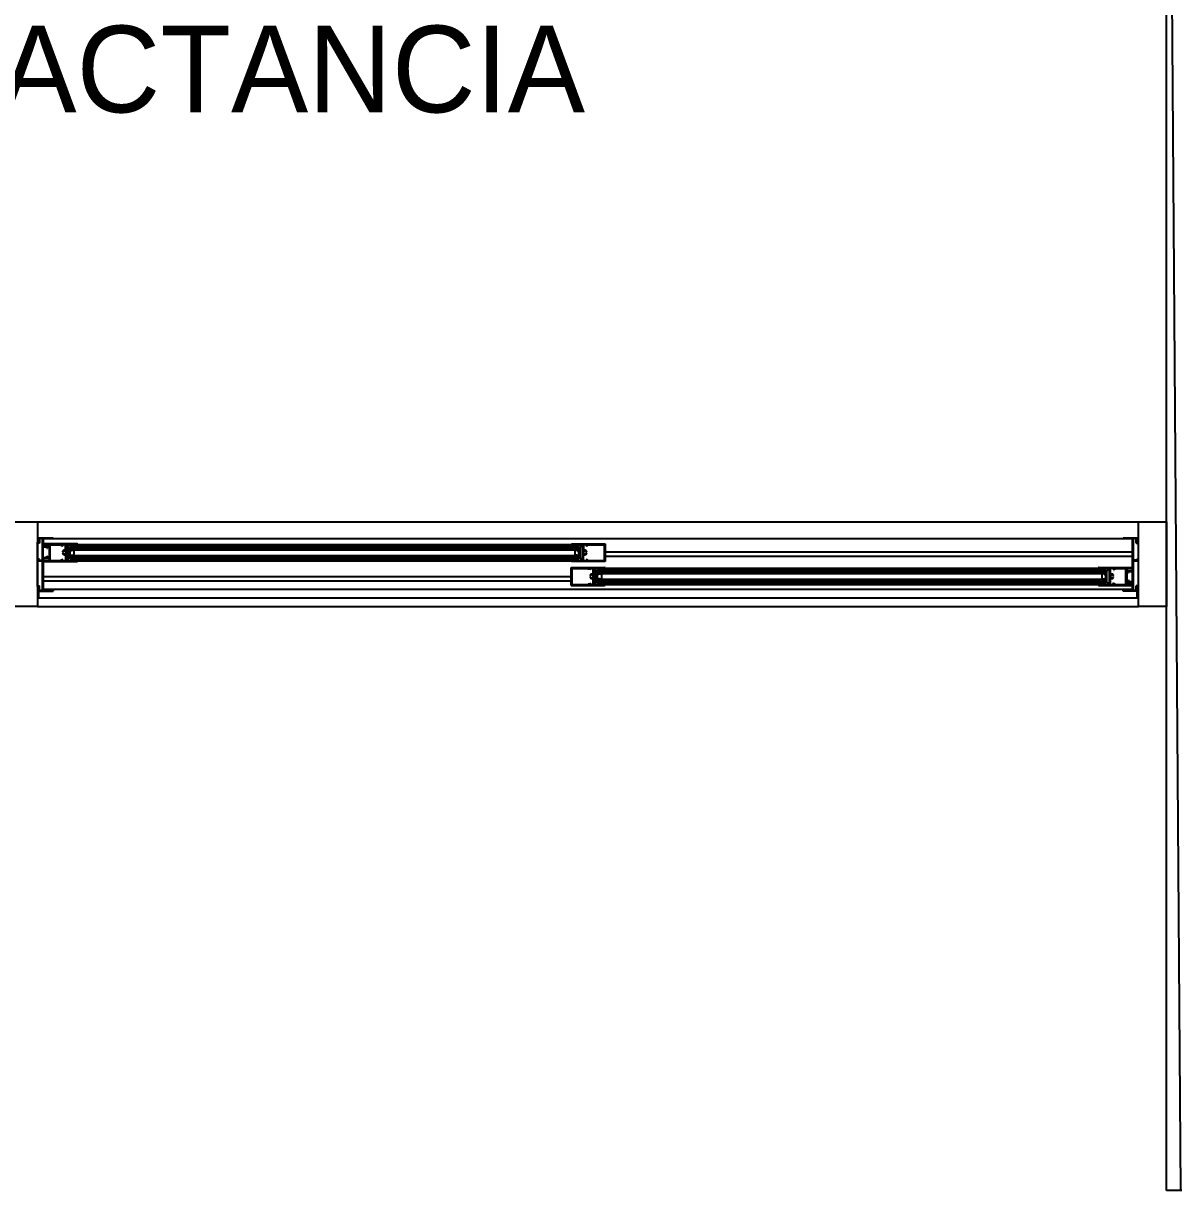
# Model space of a CAD drawing. Header units: millimetres. Extents: x 7649 to 34105, y 3983 to 25377.
# Drawn here: x 19126 to 21166, y 17367 to 19438 of the extents above; entities that cross this region are included whole.
import ezdxf

# ---------------------------------------------------------------- set-up
doc = ezdxf.new("R2010")
doc.units = ezdxf.units.MM

msp = doc.modelspace()

# ---------------------------------------------------------------- linework, layer by layer
at = {"layer": 'GEOMETRY', "color": 7}
for p, q in [((21153.79028, 17366.89722), (21153.79028, 20786.90139)), ((21153.79028, 20786.90139), (21178.66111, 17366.89722)), ((21153.79028, 20786.90139), (21178.66111, 17366.89722)), ((19150.89444, 18553.28889), (21104.04861, 18553.28889)), ((19150.89444, 18525.24306), (19153.01111, 18525.24306)), ((19150.89444, 18515.71806), (19150.89444, 18517.30556)), ((19150.89444, 18517.30556), (19153.01111, 18517.30556)), ((19154.59861, 18515.71806), (19150.89444, 18515.71806)), ((19150.89444, 18440.04722), (19150.89444, 18515.71806)), ((19153.01111, 18517.30556), (19153.01111, 18525.24306)), ((19153.01111, 18525.24306), (19178.41111, 18525.24306)), ((19154.59861, 18524.18472), (19154.59861, 18515.71806)), ((19154.59861, 18524.18472), (19159.89028, 18524.18472)), ((19159.89028, 18485.55556), (19159.89028, 18524.18472)), ((19178.41111, 18524.18472), (19160.94861, 18524.18472)), ((19160.94861, 18524.18472), (19160.94861, 18510.42639)), ((19160.94861, 18523.65556), (21093.46528, 18523.65556)), ((19221.27361, 18514.13056), (19162.00694, 18514.13056)), ((19162.00694, 18514.13056), (19162.00694, 18510.95556)), ((19178.41111, 18524.18472), (19178.41111, 18525.24306)), ((19221.6459, 18514.12331), (19221.53819, 18514.13056)), ((19221.74921, 18514.1022), (19221.6459, 18514.12331)), ((19221.84716, 18514.06818), (19221.74921, 18514.1022)), ((19221.93882, 18514.02219), (19221.84716, 18514.06818)), ((19222.02323, 18513.96517), (19221.93882, 18514.02219)), ((19222.09946, 18513.89807), (19222.02323, 18513.96517)), ((19222.16656, 18513.82184), (19222.09946, 18513.89807)), ((19222.22357, 18513.73743), (19222.16656, 18513.82184)), ((19222.26957, 18513.64577), (19222.22357, 18513.73743)), ((19222.30359, 18513.54782), (19222.26957, 18513.64577)), ((19222.3247, 18513.44451), (19222.30359, 18513.54782)), ((19222.33194, 18513.33681), (19222.3247, 18513.44451)), ((20098.11002, 18513.44451), (20098.10278, 18513.33681)), ((20098.13113, 18513.54782), (20098.11002, 18513.44451)), ((20098.16515, 18513.64577), (20098.13113, 18513.54782)), ((20098.21115, 18513.73743), (20098.16515, 18513.64577)), ((20098.26817, 18513.82184), (20098.21115, 18513.73743)), ((20098.33526, 18513.89807), (20098.26817, 18513.82184)), ((20098.41149, 18513.96517), (20098.33526, 18513.89807)), ((20098.49591, 18514.02219), (20098.41149, 18513.96517)), ((20098.58756, 18514.06818), (20098.49591, 18514.02219)), ((20098.68552, 18514.1022), (20098.58756, 18514.06818)), ((20098.63194, 18514.13056), (20157.89861, 18514.13056)), ((20098.78882, 18514.12331), (20098.68552, 18514.1022)), ((20098.89653, 18514.13056), (20098.78882, 18514.12331)), ((20157.89861, 18514.13056), (20157.89861, 18482.90972)), ((21076.53194, 18524.18472), (21076.53194, 18525.24306)), ((21076.53194, 18525.24306), (21101.40278, 18525.24306)), ((21076.53194, 18524.18472), (21093.46528, 18524.18472)), ((21093.46528, 18467.03472), (21093.46528, 18524.18472)), ((21095.05278, 18485.55556), (21095.05278, 18524.18472)), ((21095.05278, 18524.18472), (21099.81528, 18524.18472)), ((21099.81528, 18515.71806), (21099.81528, 18524.18472)), ((21099.81528, 18515.71806), (21104.04861, 18515.71806)), ((21101.40278, 18517.30556), (21101.40278, 18525.24306)), ((21101.40278, 18525.24306), (21104.04861, 18525.24306)), ((21104.04861, 18517.30556), (21101.40278, 18517.30556)), ((21104.04861, 18515.71806), (21104.04861, 18517.30556)), ((19160.94861, 18510.42639), (19171.00278, 18510.42639)), ((19160.94861, 18508.83889), (19167.29861, 18508.83889)), ((19160.94861, 18490.31806), (19160.94861, 18508.83889)), ((19163.06528, 18510.95556), (19162.00694, 18510.95556)), ((19171.53194, 18512.54306), (19163.06528, 18512.54306)), ((19163.06528, 18512.54306), (19163.06528, 18510.95556)), ((19167.29861, 18506.72222), (19167.29861, 18508.83889)), ((19167.29861, 18506.72222), (19168.88611, 18506.72222)), ((19168.88611, 18508.83889), (19171.00278, 18508.83889)), ((19168.88611, 18506.72222), (19168.88611, 18508.83889)), ((19171.00278, 18508.83889), (19171.00278, 18510.42639)), ((19171.53194, 18512.54306), (19171.53194, 18484.49722)), ((19173.11944, 18484.49722), (19173.11944, 18512.54306)), ((19173.11944, 18512.54306), (19191.11111, 18512.54306)), ((19193.75694, 18512.54306), (19191.11111, 18512.54306)), ((19193.75694, 18509.89722), (19193.75694, 18512.54306)), ((19195.87361, 18512.54306), (19194.28611, 18509.89722)), ((19195.34939, 18500.7253), (19195.34459, 18500.65217)), ((19195.34459, 18500.65217), (19195.34655, 18500.57878)), ((19195.34748, 18497.00205), (19195.34494, 18496.90367)), ((19195.34494, 18496.90367), (19195.35459, 18496.80545)), ((19195.34655, 18500.57878), (19195.35534, 18500.5056)), ((19195.36212, 18497.09936), (19195.34748, 18497.00205)), ((19195.36091, 18500.79767), (19195.34939, 18500.7253)), ((19195.35459, 18496.80545), (19195.37655, 18496.70857)), ((19195.35534, 18500.5056), (19195.371, 18500.43312)), ((19195.37909, 18500.8688), (19195.36091, 18500.79767)), ((19195.38874, 18497.19441), (19195.36212, 18497.09936)), ((19195.371, 18500.43312), (19195.39359, 18500.36182)), ((19195.37655, 18496.70857), (19195.41092, 18496.61426)), ((19195.40387, 18500.93821), (19195.37909, 18500.8688)), ((19195.42724, 18497.28597), (19195.38874, 18497.19441)), ((19195.39359, 18500.36182), (19195.42316, 18500.29218)), ((19195.4352, 18501.00542), (19195.40387, 18500.93821)), ((19195.41092, 18496.61426), (19195.4578, 18496.52371)), ((19195.42316, 18500.29218), (19195.45921, 18500.22566)), ((19195.47751, 18497.37286), (19195.42724, 18497.28597)), ((19195.47303, 18501.06995), (19195.4352, 18501.00542)), ((19195.4578, 18496.52371), (19195.5173, 18496.43814)), ((19195.45921, 18500.22566), (19195.50091, 18500.16357)), ((19195.5173, 18501.1313), (19195.47303, 18501.06995)), ((19195.53944, 18497.45385), (19195.47751, 18497.37286)), ((19195.50091, 18500.16357), (19195.54785, 18500.10617)), ((19195.61294, 18497.52775), (19195.53944, 18497.45385)), ((19195.54785, 18500.10617), (19195.59962, 18500.05371)), ((19195.59962, 18500.05371), (19195.65581, 18500.00645)), ((19195.6954, 18497.59149), (19195.61294, 18497.52775)), ((19195.65581, 18500.00645), (19195.716, 18499.96465)), ((19195.97625, 18501.85442), (19195.67954, 18501.52178)), ((19195.67954, 18496.57683), (19195.87573, 18496.34877)), ((19195.78345, 18497.64289), (19195.6954, 18497.59149)), ((19195.716, 18499.96465), (19195.77979, 18499.92857)), ((19195.77979, 18499.92857), (19195.84675, 18499.89848)), ((19195.87591, 18497.68198), (19195.78345, 18497.64289)), ((19195.84675, 18499.89848), (19195.91649, 18499.87462)), ((19200.63611, 18512.54306), (19195.87361, 18512.54306)), ((19195.87573, 18496.34877), (19196.08703, 18496.1377)), ((19195.97155, 18497.70881), (19195.87591, 18497.68198)), ((19195.91649, 18499.87462), (19195.98858, 18499.85726)), ((19196.06917, 18497.72341), (19195.97155, 18497.70881)), ((19196.30285, 18502.14727), (19195.97625, 18501.85442)), ((19195.98858, 18499.85726), (19196.06262, 18499.84665)), ((19196.06262, 18499.84665), (19196.13819, 18499.84306)), ((19196.16754, 18497.72585), (19196.06917, 18497.72341)), ((19196.08703, 18496.1377), (19196.31232, 18495.94416)), ((19196.13819, 18499.84306), (19196.19141, 18499.84484)), ((19196.26547, 18497.71615), (19196.16754, 18497.72585)), ((19196.19141, 18499.84484), (19196.2441, 18499.85015)), ((19196.2441, 18499.85015), (19196.29608, 18499.85891)), ((19196.36174, 18497.69437), (19196.26547, 18497.71615)), ((19196.29608, 18499.85891), (19196.3472, 18499.87107)), ((19196.65554, 18502.39942), (19196.30285, 18502.14727)), ((19196.31232, 18495.94416), (19196.55048, 18495.76869)), ((19196.3472, 18499.87107), (19196.39731, 18499.88654)), ((19196.45514, 18497.66055), (19196.36174, 18497.69437)), ((19196.39731, 18499.88654), (19196.44623, 18499.90527)), ((19196.40278, 18499.84306), (19196.93194, 18499.84306)), ((19196.93194, 18497.19722), (19196.40278, 18497.19722)), ((19196.44623, 18499.90527), (19196.49382, 18499.92718)), ((19196.54445, 18497.61473), (19196.45514, 18497.66055)), ((19196.49382, 18499.92718), (19196.5399, 18499.95221)), ((19196.5399, 18499.95221), (19196.58432, 18499.98028)), ((19196.62847, 18497.55697), (19196.54445, 18497.61473)), ((19196.55048, 18495.76869), (19196.80038, 18495.61184)), ((19196.58432, 18499.98028), (19196.62691, 18500.01135)), ((19196.62691, 18500.01135), (19196.66752, 18500.04532)), ((19196.70598, 18497.4873), (19196.62847, 18497.55697)), ((19197.03056, 18502.60993), (19196.65554, 18502.39942)), ((19196.66752, 18500.04532), (19196.70598, 18500.08214)), ((19196.80038, 18495.61184), (19197.0609, 18495.47414)), ((19196.93194, 18496.66806), (19196.93194, 18497.19722)), ((19197.42412, 18502.77786), (19197.03056, 18502.60993)), ((19197.0609, 18495.47414), (19197.33092, 18495.35614)), ((19197.33092, 18495.35614), (19197.6093, 18495.25837)), ((19197.58158, 18501.10475), (19197.36479, 18500.9614)), ((19197.36479, 18497.13721), (19197.58158, 18496.99386)), ((19197.83244, 18502.90229), (19197.42412, 18502.77786)), ((19197.80915, 18501.22204), (19197.58158, 18501.10475)), ((19197.58158, 18496.99386), (19197.80915, 18496.87657)), ((19197.6093, 18495.25837), (19197.89493, 18495.18139)), ((19198.04533, 18501.31327), (19197.80915, 18501.22204)), ((19197.80915, 18496.87657), (19198.04533, 18496.78534)), ((19198.25173, 18502.98226), (19197.83244, 18502.90229)), ((19197.89493, 18495.18139), (19198.18667, 18495.12573)), ((19198.28797, 18501.37843), (19198.04533, 18501.31327)), ((19198.04533, 18496.78534), (19198.28797, 18496.72018)), ((19198.18667, 18495.12573), (19198.48342, 18495.09194)), ((19198.67822, 18503.01686), (19198.25173, 18502.98226)), ((19198.53492, 18501.41752), (19198.28797, 18501.37843)), ((19198.28797, 18496.72018), (19198.53492, 18496.68109)), ((19198.48342, 18495.09194), (19198.78403, 18495.08056)), ((19198.78403, 18501.43056), (19198.53492, 18501.41752)), ((19198.53492, 18496.68109), (19198.78403, 18496.66806)), ((19199.10812, 18503.00515), (19198.67822, 18503.01686)), ((19199.03313, 18501.41752), (19198.78403, 18501.43056)), ((19198.78403, 18496.66806), (19199.03313, 18496.68109)), ((19198.78403, 18495.08056), (19198.92129, 18495.08293)), ((19198.92129, 18495.08293), (19199.05818, 18495.09004)), ((19199.28008, 18501.37843), (19199.03313, 18501.41752)), ((19199.03313, 18496.68109), (19199.28008, 18496.72018)), ((19199.05818, 18495.09004), (19199.19459, 18495.10185)), ((19199.53766, 18502.94619), (19199.10812, 18503.00515)), ((19199.19459, 18495.10185), (19199.33038, 18495.11834)), ((19199.52273, 18501.31327), (19199.28008, 18501.37843)), ((19199.28008, 18496.72018), (19199.52273, 18496.78534)), ((19199.33038, 18495.11834), (19199.46545, 18495.13949)), ((19199.46545, 18495.13949), (19199.59967, 18495.16527)), ((19199.75891, 18501.22204), (19199.52273, 18501.31327)), ((19199.52273, 18496.78534), (19199.75891, 18496.87657)), ((19199.96304, 18502.83905), (19199.53766, 18502.94619)), ((19199.57778, 18496.66806), (19199.57778, 18497.19722)), ((19199.59967, 18495.16527), (19199.73293, 18495.19566)), ((19199.73293, 18495.19566), (19199.86509, 18495.23063)), ((19199.98647, 18501.10475), (19199.75891, 18501.22204)), ((19199.75891, 18496.87657), (19199.98647, 18496.99386)), ((19199.86509, 18495.23063), (19199.99605, 18495.27016)), ((19200.38049, 18502.6828), (19199.96304, 18502.83905)), ((19200.20327, 18500.9614), (19199.98647, 18501.10475)), ((19199.98647, 18496.99386), (19200.20327, 18497.13721)), ((19199.99605, 18495.27016), (19200.12568, 18495.31421)), ((19200.12568, 18495.31421), (19200.25387, 18495.36277)), ((19200.25387, 18495.36277), (19200.38049, 18495.41581)), ((19200.63611, 18502.48889), (19200.63611, 18512.54306)), ((19200.63611, 18494.55139), (19200.63611, 18484.49722)), ((19200.83948, 18500.25175), (19200.69612, 18500.46855)), ((19200.69612, 18497.63006), (19200.83948, 18497.84686)), ((19200.95676, 18500.02419), (19200.83948, 18500.25175)), ((19200.83948, 18497.84686), (19200.95676, 18498.07442)), ((19201.04799, 18499.78801), (19200.95676, 18500.02419)), ((19200.95676, 18498.07442), (19201.04799, 18498.31061)), ((19201.11315, 18499.54536), (19201.04799, 18499.78801)), ((19201.04799, 18498.31061), (19201.11315, 18498.55325)), ((19201.15225, 18499.29841), (19201.11315, 18499.54536)), ((19201.11315, 18498.55325), (19201.15225, 18498.8002)), ((19201.16528, 18499.04931), (19201.15225, 18499.29841)), ((19201.15225, 18498.8002), (19201.16528, 18499.04931)), ((19202.22361, 18484.49722), (19202.22361, 18512.54306)), ((19202.22361, 18512.54306), (19220.74444, 18512.54306)), ((19206.45694, 18509.36806), (19202.75278, 18509.36806)), ((19202.75278, 18509.36806), (19202.75278, 18487.67222)), ((19206.45694, 18487.67222), (19206.45694, 18509.36806)), ((19208.04444, 18509.36806), (20111.86111, 18509.36806)), ((19208.04444, 18503.54722), (19208.04444, 18509.36806)), ((19208.04444, 18508.83889), (20111.86111, 18508.83889)), ((19208.04444, 18507.78056), (20111.86111, 18507.78056)), ((19208.04444, 18506.72222), (20111.86111, 18506.72222)), ((19208.04444, 18505.66389), (20111.86111, 18505.66389)), ((19208.04444, 18504.60556), (20111.86111, 18504.60556)), ((19208.04444, 18503.54722), (20111.86111, 18503.54722)), ((19208.04444, 18493.49306), (20111.86111, 18493.49306)), ((19208.04444, 18487.67222), (19208.04444, 18493.49306)), ((19208.57361, 18501.95972), (19212.27778, 18503.01806)), ((19208.57361, 18495.08056), (19208.57361, 18501.95972)), ((19208.57361, 18494.02222), (19212.27778, 18495.08056)), ((19212.27778, 18503.01806), (19215.45278, 18503.01806)), ((19212.27778, 18494.02222), (19215.45278, 18494.02222)), ((19215.45278, 18503.01806), (19215.45278, 18494.02222)), ((19220.74444, 18512.54306), (19220.74444, 18512.01389)), ((19220.74444, 18512.01389), (19222.33194, 18512.01389)), ((19222.33194, 18512.01389), (19222.33194, 18513.07222)), ((19222.33194, 18513.07222), (20097.57361, 18513.07222)), ((20097.57361, 18513.07222), (20097.57361, 18512.01389)), ((20097.57361, 18512.01389), (20099.16111, 18512.01389)), ((20099.16111, 18512.01389), (20099.16111, 18512.54306)), ((20099.16111, 18512.54306), (20117.68194, 18512.54306)), ((20104.45278, 18494.02222), (20104.45278, 18503.01806)), ((20104.45278, 18503.01806), (20107.62778, 18503.01806)), ((20107.62778, 18494.02222), (20104.45278, 18494.02222)), ((20107.62778, 18501.95972), (20111.33194, 18503.01806)), ((20107.62778, 18494.02222), (20111.33194, 18495.08056)), ((20111.33194, 18495.08056), (20111.33194, 18501.95972)), ((20111.86111, 18503.54722), (20111.86111, 18509.36806)), ((20111.86111, 18487.67222), (20111.86111, 18493.49306)), ((20113.44861, 18487.67222), (20113.44861, 18509.36806)), ((20113.44861, 18509.36806), (20117.15278, 18509.36806)), ((20117.15278, 18509.36806), (20117.15278, 18487.67222)), ((20117.68194, 18512.54306), (20117.68194, 18484.49722)), ((20124.03194, 18512.54306), (20119.26944, 18512.54306)), ((20119.26944, 18512.54306), (20119.26944, 18502.48889)), ((20119.28248, 18499.29841), (20119.26944, 18499.04931)), ((20119.26944, 18499.04931), (20119.28248, 18498.8002)), ((20119.26944, 18484.49722), (20119.26944, 18494.55139)), ((20119.32157, 18499.54536), (20119.28248, 18499.29841)), ((20119.28248, 18498.8002), (20119.32157, 18498.55325)), ((20119.38673, 18499.78801), (20119.32157, 18499.54536)), ((20119.32157, 18498.55325), (20119.38673, 18498.31061)), ((20119.47796, 18500.02419), (20119.38673, 18499.78801)), ((20119.38673, 18498.31061), (20119.47796, 18498.07442)), ((20119.59525, 18500.25175), (20119.47796, 18500.02419)), ((20119.47796, 18498.07442), (20119.59525, 18497.84686)), ((20119.7386, 18500.46855), (20119.59525, 18500.25175)), ((20119.59525, 18497.84686), (20119.7386, 18497.63006)), ((20120.18085, 18502.73584), (20120.05423, 18502.6828)), ((20120.05423, 18495.41581), (20120.47168, 18495.25956)), ((20120.30904, 18502.7844), (20120.18085, 18502.73584)), ((20120.44825, 18501.10475), (20120.23145, 18500.9614)), ((20120.23145, 18497.13721), (20120.44825, 18496.99386)), ((20120.43867, 18502.82846), (20120.30904, 18502.7844)), ((20120.32778, 18496.66806), (20120.32778, 18497.19722)), ((20120.56963, 18502.86798), (20120.43867, 18502.82846)), ((20120.67581, 18501.22204), (20120.44825, 18501.10475)), ((20120.44825, 18496.99386), (20120.67581, 18496.87657)), ((20120.47168, 18495.25956), (20120.89706, 18495.15242)), ((20120.7018, 18502.90295), (20120.56963, 18502.86798)), ((20120.91199, 18501.31327), (20120.67581, 18501.22204)), ((20120.67581, 18496.87657), (20120.91199, 18496.78534)), ((20120.83505, 18502.93334), (20120.7018, 18502.90295)), ((20120.96927, 18502.95912), (20120.83505, 18502.93334)), ((20120.89706, 18495.15242), (20121.3266, 18495.09346)), ((20121.15464, 18501.37843), (20120.91199, 18501.31327)), ((20120.91199, 18496.78534), (20121.15464, 18496.72018)), ((20121.10434, 18502.98027), (20120.96927, 18502.95912)), ((20121.24013, 18502.99676), (20121.10434, 18502.98027)), ((20121.40159, 18501.41752), (20121.15464, 18501.37843)), ((20121.15464, 18496.72018), (20121.40159, 18496.68109)), ((20121.37654, 18503.00858), (20121.24013, 18502.99676)), ((20121.3266, 18495.09346), (20121.7565, 18495.08175)), ((20121.51343, 18503.01568), (20121.37654, 18503.00858)), ((20121.65069, 18501.43056), (20121.40159, 18501.41752)), ((20121.40159, 18496.68109), (20121.65069, 18496.66806)), ((20121.65069, 18503.01806), (20121.51343, 18503.01568)), ((20121.95131, 18503.00667), (20121.65069, 18503.01806)), ((20121.8998, 18501.41752), (20121.65069, 18501.43056)), ((20121.65069, 18496.66806), (20121.8998, 18496.68109)), ((20121.7565, 18495.08175), (20122.18299, 18495.11635)), ((20122.14675, 18501.37843), (20121.8998, 18501.41752)), ((20121.8998, 18496.68109), (20122.14675, 18496.72018)), ((20122.24805, 18502.97288), (20121.95131, 18503.00667)), ((20122.38939, 18501.31327), (20122.14675, 18501.37843)), ((20122.14675, 18496.72018), (20122.38939, 18496.78534)), ((20122.18299, 18495.11635), (20122.60228, 18495.19633)), ((20122.53979, 18502.91722), (20122.24805, 18502.97288)), ((20122.62558, 18501.22204), (20122.38939, 18501.31327)), ((20122.38939, 18496.78534), (20122.62558, 18496.87657)), ((20122.82542, 18502.84024), (20122.53979, 18502.91722)), ((20122.60228, 18495.19633), (20123.0106, 18495.32075)), ((20122.85314, 18501.10475), (20122.62558, 18501.22204)), ((20122.62558, 18496.87657), (20122.85314, 18496.99386)), ((20123.10381, 18502.74247), (20122.82542, 18502.84024)), ((20123.06994, 18500.9614), (20122.85314, 18501.10475)), ((20122.85314, 18496.99386), (20123.06994, 18497.13721)), ((20122.97361, 18499.84306), (20123.50278, 18499.84306)), ((20123.50278, 18497.19722), (20122.97361, 18497.19722)), ((20122.97361, 18497.19722), (20122.97361, 18496.66806)), ((20123.0106, 18495.32075), (20123.40416, 18495.48868)), ((20123.37382, 18502.62447), (20123.10381, 18502.74247)), ((20123.63434, 18502.48677), (20123.37382, 18502.62447)), ((20123.40416, 18495.48868), (20123.77918, 18495.69919)), ((20123.88424, 18502.32992), (20123.63434, 18502.48677)), ((20123.72874, 18500.08214), (20123.80625, 18500.01247)), ((20123.7672, 18497.52412), (20123.72874, 18497.4873)), ((20123.80781, 18497.5581), (20123.7672, 18497.52412)), ((20123.77918, 18495.69919), (20124.13187, 18495.95134)), ((20123.80625, 18500.01247), (20123.89027, 18499.95471)), ((20123.85041, 18497.58916), (20123.80781, 18497.5581)), ((20123.89482, 18497.61724), (20123.85041, 18497.58916)), ((20124.1224, 18502.15445), (20123.88424, 18502.32992)), ((20123.89027, 18499.95471), (20123.97959, 18499.90889)), ((20123.94091, 18497.64227), (20123.89482, 18497.61724)), ((20123.98849, 18497.66418), (20123.94091, 18497.64227)), ((20123.97959, 18499.90889), (20124.07298, 18499.87508)), ((20124.03741, 18497.68291), (20123.98849, 18497.66418)), ((20125.61944, 18509.89722), (20124.03194, 18512.54306)), ((20124.08752, 18497.69838), (20124.03741, 18497.68291)), ((20124.07298, 18499.87508), (20124.16925, 18499.85329)), ((20124.13864, 18497.71053), (20124.08752, 18497.69838)), ((20124.3477, 18501.96091), (20124.1224, 18502.15445)), ((20124.13187, 18495.95134), (20124.45847, 18496.24419)), ((20124.19063, 18497.7193), (20124.13864, 18497.71053)), ((20124.16925, 18499.85329), (20124.26718, 18499.8436)), ((20124.24331, 18497.7246), (20124.19063, 18497.7193)), ((20124.29653, 18497.72639), (20124.24331, 18497.7246)), ((20124.26718, 18499.8436), (20124.36556, 18499.84603)), ((20124.3721, 18497.7228), (20124.29653, 18497.72639)), ((20124.559, 18501.74984), (20124.3477, 18501.96091)), ((20124.36556, 18499.84603), (20124.46317, 18499.86064)), ((20124.44614, 18497.71219), (20124.3721, 18497.7228)), ((20124.51823, 18497.69483), (20124.44614, 18497.71219)), ((20124.45847, 18496.24419), (20124.75518, 18496.57683)), ((20124.46317, 18499.86064), (20124.55881, 18499.88746)), ((20124.58797, 18497.67097), (20124.51823, 18497.69483)), ((20124.55881, 18499.88746), (20124.65127, 18499.92655)), ((20124.75518, 18501.52178), (20124.559, 18501.74984)), ((20124.65494, 18497.64087), (20124.58797, 18497.67097)), ((20124.65127, 18499.92655), (20124.73933, 18499.97795)), ((20124.71872, 18497.60479), (20124.65494, 18497.64087)), ((20124.77891, 18497.563), (20124.71872, 18497.60479)), ((20124.73933, 18499.97795), (20124.82178, 18500.0417)), ((20124.8351, 18497.51574), (20124.77891, 18497.563)), ((20124.82178, 18500.0417), (20124.89528, 18500.11559)), ((20124.88687, 18497.46328), (20124.8351, 18497.51574)), ((20124.93381, 18497.40587), (20124.88687, 18497.46328)), ((20124.89528, 18500.11559), (20124.95722, 18500.19659)), ((20124.97693, 18501.04573), (20124.91743, 18501.1313)), ((20124.91743, 18496.43814), (20124.9617, 18496.4995)), ((20124.97551, 18497.34378), (20124.93381, 18497.40587)), ((20124.95722, 18500.19659), (20125.00749, 18500.28347)), ((20124.9617, 18496.4995), (20124.99952, 18496.56402)), ((20125.01156, 18497.27726), (20124.97551, 18497.34378)), ((20125.02381, 18500.95519), (20124.97693, 18501.04573)), ((20124.99952, 18496.56402), (20125.03085, 18496.63123)), ((20125.00749, 18500.28347), (20125.04598, 18500.37504)), ((20125.04113, 18497.20763), (20125.01156, 18497.27726)), ((20125.05817, 18500.86087), (20125.02381, 18500.95519)), ((20125.03085, 18496.63123), (20125.05564, 18496.70065)), ((20125.06372, 18497.13632), (20125.04113, 18497.20763)), ((20125.04598, 18500.37504), (20125.0726, 18500.47008)), ((20125.05564, 18496.70065), (20125.07381, 18496.77178)), ((20125.08013, 18500.764), (20125.05817, 18500.86087)), ((20125.07938, 18497.06384), (20125.06372, 18497.13632)), ((20125.0726, 18500.47008), (20125.08724, 18500.5674)), ((20125.07381, 18496.77178), (20125.08533, 18496.84415)), ((20125.08817, 18496.99066), (20125.07938, 18497.06384)), ((20125.08978, 18500.66577), (20125.08013, 18500.764)), ((20125.08533, 18496.84415), (20125.09013, 18496.91727)), ((20125.08724, 18500.5674), (20125.08978, 18500.66577)), ((20125.09013, 18496.91727), (20125.08817, 18496.99066)), ((20126.14861, 18509.89722), (20126.14861, 18512.54306)), ((20126.14861, 18512.54306), (20128.79444, 18512.54306)), ((20128.79444, 18512.54306), (20156.31111, 18512.54306)), ((20156.31111, 18512.54306), (20156.31111, 18484.49722)), ((20157.89861, 18500.37222), (21093.46528, 18500.37222)), ((19151.42361, 18488.73056), (19152.48194, 18488.73056)), ((19151.42361, 18483.96806), (19151.42361, 18488.73056)), ((19151.42361, 18483.96806), (19159.89028, 18483.96806)), ((19152.48194, 18488.73056), (19152.48194, 18485.55556)), ((19152.48194, 18485.55556), (19159.89028, 18485.55556)), ((19159.89028, 18432.10972), (19159.89028, 18483.96806)), ((19160.94861, 18490.31806), (19167.29861, 18490.31806)), ((19160.94861, 18488.73056), (19160.94861, 18432.10972)), ((19160.94861, 18488.73056), (19171.00278, 18488.73056)), ((19162.00694, 18486.08472), (19162.00694, 18482.90972)), ((19163.06528, 18486.08472), (19162.00694, 18486.08472)), ((19162.00694, 18482.90972), (19221.27361, 18482.90972)), ((19163.06528, 18484.49722), (19163.06528, 18486.08472)), ((19171.53194, 18484.49722), (19163.06528, 18484.49722)), ((19167.29861, 18490.31806), (19167.29861, 18492.43472)), ((19167.29861, 18492.43472), (19168.88611, 18492.43472)), ((19168.88611, 18492.43472), (19168.88611, 18490.31806)), ((19168.88611, 18490.31806), (19171.00278, 18490.31806)), ((19171.00278, 18490.31806), (19171.00278, 18488.73056)), ((19191.11111, 18484.49722), (19173.11944, 18484.49722)), ((19193.75694, 18485.02639), (19191.11111, 18485.02639)), ((19191.11111, 18485.02639), (19191.11111, 18484.49722)), ((19193.75694, 18487.14306), (19193.75694, 18485.02639)), ((19195.87361, 18484.49722), (19194.28611, 18487.14306)), ((19200.63611, 18484.49722), (19195.87361, 18484.49722)), ((19220.74444, 18484.49722), (19202.22361, 18484.49722)), ((19202.75278, 18487.67222), (19206.45694, 18487.67222)), ((19208.04444, 18492.43472), (20111.86111, 18492.43472)), ((19208.04444, 18491.37639), (20111.86111, 18491.37639)), ((19208.04444, 18490.31806), (20111.86111, 18490.31806)), ((19208.04444, 18489.78889), (20111.86111, 18489.78889)), ((19208.04444, 18488.73056), (20111.86111, 18488.73056)), ((19208.04444, 18487.67222), (20111.86111, 18487.67222)), ((19222.33194, 18485.55556), (19220.74444, 18485.55556)), ((19220.74444, 18485.55556), (19220.74444, 18484.49722)), ((19221.53819, 18483.43889), (19221.6459, 18483.44613)), ((19221.6459, 18483.44613), (19221.74921, 18483.46724)), ((19221.74921, 18483.46724), (19221.84716, 18483.50127)), ((19221.84716, 18483.50127), (19221.93882, 18483.54726)), ((19221.93882, 18483.54726), (19222.02323, 18483.60428)), ((19222.02323, 18483.60428), (19222.09946, 18483.67137)), ((19222.09946, 18483.67137), (19222.16656, 18483.7476)), ((19222.16656, 18483.7476), (19222.22357, 18483.83202)), ((19222.22357, 18483.83202), (19222.26957, 18483.92367)), ((19222.26957, 18483.92367), (19222.30359, 18484.02163)), ((19222.30359, 18484.02163), (19222.3247, 18484.12493)), ((19222.3247, 18484.12493), (19222.33194, 18484.23264)), ((19222.33194, 18483.96806), (19222.33194, 18485.55556)), ((19222.33194, 18483.96806), (20097.57361, 18483.96806)), ((20099.16111, 18485.55556), (20097.57361, 18485.55556)), ((20097.57361, 18485.55556), (20097.57361, 18483.96806)), ((20097.57361, 18440.57639), (20097.57361, 18472.32639)), ((20097.57361, 18472.32639), (20156.84028, 18472.32639)), ((20098.10278, 18484.23264), (20098.11002, 18484.12493)), ((20098.11002, 18484.12493), (20098.13113, 18484.02163)), ((20098.13113, 18484.02163), (20098.16515, 18483.92367)), ((20098.16515, 18483.92367), (20098.21115, 18483.83202)), ((20098.21115, 18483.83202), (20098.26817, 18483.7476)), ((20098.26817, 18483.7476), (20098.33526, 18483.67137)), ((20098.33526, 18483.67137), (20098.41149, 18483.60428)), ((20098.41149, 18483.60428), (20098.49591, 18483.54726)), ((20098.49591, 18483.54726), (20098.58756, 18483.50127)), ((20098.58756, 18483.50127), (20098.68552, 18483.46724)), ((20157.89861, 18482.90972), (20098.63194, 18482.90972)), ((20098.68552, 18483.46724), (20098.78882, 18483.44613)), ((20098.78882, 18483.44613), (20098.89653, 18483.43889)), ((20099.16111, 18484.49722), (20099.16111, 18485.55556)), ((20117.68194, 18484.49722), (20099.16111, 18484.49722)), ((20117.15278, 18487.67222), (20113.44861, 18487.67222)), ((20124.03194, 18484.49722), (20119.26944, 18484.49722)), ((20125.61944, 18487.14306), (20124.03194, 18484.49722)), ((20126.14861, 18485.02639), (20126.14861, 18487.14306)), ((20126.14861, 18485.02639), (20128.79444, 18485.02639)), ((20128.79444, 18484.49722), (20128.79444, 18485.02639)), ((20156.31111, 18484.49722), (20128.79444, 18484.49722)), ((20157.21257, 18472.31914), (20157.10486, 18472.32639)), ((20157.31587, 18472.29804), (20157.21257, 18472.31914)), ((20157.41383, 18472.26401), (20157.31587, 18472.29804)), ((20157.50548, 18472.21802), (20157.41383, 18472.26401)), ((20157.5899, 18472.161), (20157.50548, 18472.21802)), ((20157.66613, 18472.09391), (20157.5899, 18472.161)), ((20157.73322, 18472.01768), (20157.66613, 18472.09391)), ((20157.79024, 18471.93326), (20157.73322, 18472.01768)), ((20157.83623, 18471.8416), (20157.79024, 18471.93326)), ((20157.87026, 18471.74365), (20157.83623, 18471.8416)), ((20157.89861, 18492.43472), (21093.46528, 18492.43472)), ((21032.67349, 18471.8416), (21032.63946, 18471.74365)), ((21032.71948, 18471.93326), (21032.67349, 18471.8416)), ((21032.7765, 18472.01768), (21032.71948, 18471.93326)), ((21032.84359, 18472.09391), (21032.7765, 18472.01768)), ((21032.91982, 18472.161), (21032.84359, 18472.09391)), ((21033.00424, 18472.21802), (21032.91982, 18472.161)), ((21033.0959, 18472.26401), (21033.00424, 18472.21802)), ((21033.19385, 18472.29804), (21033.0959, 18472.26401)), ((21033.14028, 18472.32639), (21092.40694, 18472.32639)), ((21033.29715, 18472.31914), (21033.19385, 18472.29804)), ((21033.40486, 18472.32639), (21033.29715, 18472.31914)), ((21092.40694, 18472.32639), (21092.40694, 18469.15139)), ((21101.93194, 18485.55556), (21095.05278, 18485.55556)), ((21095.05278, 18483.96806), (21103.51944, 18483.96806)), ((21095.05278, 18432.10972), (21095.05278, 18483.96806)), ((21103.51944, 18488.73056), (21101.93194, 18488.73056)), ((21101.93194, 18488.73056), (21101.93194, 18485.55556)), ((21103.51944, 18483.96806), (21103.51944, 18488.73056)), ((19160.94861, 18456.45139), (20097.57361, 18456.45139)), ((20099.16111, 18470.73889), (20127.20694, 18470.73889)), ((20099.16111, 18442.16389), (20099.16111, 18470.73889)), ((20127.20694, 18470.20972), (20127.20694, 18470.73889)), ((20127.20694, 18470.20972), (20129.32361, 18470.20972)), ((20129.32361, 18468.09306), (20129.32361, 18470.20972)), ((20130.38194, 18468.09306), (20131.96944, 18470.73889)), ((20130.91606, 18458.92113), (20130.91126, 18458.84801)), ((20130.91126, 18458.84801), (20130.91322, 18458.77461)), ((20130.91415, 18455.19788), (20130.91161, 18455.09951)), ((20130.91161, 18455.09951), (20130.92126, 18455.00128)), ((20130.91322, 18458.77461), (20130.922, 18458.70144)), ((20130.92878, 18455.29519), (20130.91415, 18455.19788)), ((20130.92758, 18458.9935), (20130.91606, 18458.92113)), ((20130.92126, 18455.00128), (20130.94322, 18454.9044)), ((20130.922, 18458.70144), (20130.93766, 18458.62895)), ((20130.94575, 18459.06463), (20130.92758, 18458.9935)), ((20130.9554, 18455.39024), (20130.92878, 18455.29519)), ((20130.93766, 18458.62895), (20130.96026, 18458.55765)), ((20130.94322, 18454.9044), (20130.97758, 18454.81009)), ((20130.97053, 18459.13405), (20130.94575, 18459.06463)), ((20130.9939, 18455.48181), (20130.9554, 18455.39024)), ((20130.96026, 18458.55765), (20130.98983, 18458.48801)), ((20131.00187, 18459.20126), (20130.97053, 18459.13405)), ((20130.97758, 18454.81009), (20131.02446, 18454.71955)), ((20130.98983, 18458.48801), (20131.02588, 18458.4215)), ((20131.04417, 18455.56869), (20130.9939, 18455.48181)), ((20131.03969, 18459.26578), (20131.00187, 18459.20126)), ((20131.02446, 18454.71955), (20131.08396, 18454.63398)), ((20131.02588, 18458.4215), (20131.06758, 18458.35941)), ((20131.08396, 18459.32713), (20131.03969, 18459.26578)), ((20131.10611, 18455.64968), (20131.04417, 18455.56869)), ((20131.06758, 18458.35941), (20131.11452, 18458.302)), ((20131.17961, 18455.72358), (20131.10611, 18455.64968)), ((20131.11452, 18458.302), (20131.16629, 18458.24954)), ((20131.16629, 18458.24954), (20131.22248, 18458.20228)), ((20131.26206, 18455.78733), (20131.17961, 18455.72358)), ((20131.22248, 18458.20228), (20131.28267, 18458.16048)), ((20131.54292, 18459.52108), (20131.24621, 18459.18845)), ((20131.24621, 18454.24349), (20131.44239, 18454.01544)), ((20131.35012, 18455.83873), (20131.26206, 18455.78733)), ((20131.28267, 18458.16048), (20131.34645, 18458.12441)), ((20131.34645, 18458.12441), (20131.41342, 18458.09431)), ((20131.44258, 18455.87781), (20131.35012, 18455.83873)), ((20131.41342, 18458.09431), (20131.48316, 18458.07045)), ((20131.44239, 18454.01544), (20131.65369, 18453.80437)), ((20131.53822, 18455.90464), (20131.44258, 18455.87781)), ((20131.48316, 18458.07045), (20131.55525, 18458.05309)), ((20131.63583, 18455.91925), (20131.53822, 18455.90464)), ((20131.86951, 18459.81394), (20131.54292, 18459.52108)), ((20131.55525, 18458.05309), (20131.62929, 18458.04248)), ((20131.62929, 18458.04248), (20131.70486, 18458.03889)), ((20131.73421, 18455.92168), (20131.63583, 18455.91925)), ((20131.65369, 18453.80437), (20131.87898, 18453.61083)), ((20131.70486, 18458.03889), (20131.75808, 18458.04067)), ((20131.83214, 18455.91198), (20131.73421, 18455.92168)), ((20131.75808, 18458.04067), (20131.81076, 18458.04598)), ((20131.81076, 18458.04598), (20131.86275, 18458.05475)), ((20131.92841, 18455.8902), (20131.83214, 18455.91198)), ((20131.86275, 18458.05475), (20131.91387, 18458.0669)), ((20132.22221, 18460.06609), (20131.86951, 18459.81394)), ((20131.87898, 18453.61083), (20132.11714, 18453.43536)), ((20131.91387, 18458.0669), (20131.96398, 18458.08237)), ((20132.0218, 18455.85638), (20131.92841, 18455.8902)), ((20131.96398, 18458.08237), (20132.0129, 18458.1011)), ((20131.96944, 18470.73889), (20136.20278, 18470.73889)), ((20131.96944, 18458.03889), (20132.49861, 18458.03889)), ((20131.96944, 18455.39306), (20132.49861, 18455.39306)), ((20132.0129, 18458.1011), (20132.06048, 18458.12301)), ((20132.11112, 18455.81057), (20132.0218, 18455.85638)), ((20132.06048, 18458.12301), (20132.10656, 18458.14804)), ((20132.10656, 18458.14804), (20132.15098, 18458.17612)), ((20132.19514, 18455.7528), (20132.11112, 18455.81057)), ((20132.11714, 18453.43536), (20132.36705, 18453.27851)), ((20132.15098, 18458.17612), (20132.19358, 18458.20718)), ((20132.19358, 18458.20718), (20132.23419, 18458.24115)), ((20132.27265, 18455.68313), (20132.19514, 18455.7528)), ((20132.59723, 18460.2766), (20132.22221, 18460.06609)), ((20132.23419, 18458.24115), (20132.27265, 18458.27798)), ((20132.36705, 18453.27851), (20132.62757, 18453.14081)), ((20132.49861, 18458.03889), (20132.49861, 18458.56806)), ((20132.99079, 18460.44453), (20132.59723, 18460.2766)), ((20132.62757, 18453.14081), (20132.89758, 18453.0228)), ((20132.89758, 18453.0228), (20133.17597, 18452.92504)), ((20133.14825, 18458.77142), (20132.93145, 18458.62807)), ((20132.93145, 18454.80388), (20133.14825, 18454.66052)), ((20133.39911, 18460.56895), (20132.99079, 18460.44453)), ((20133.37581, 18458.88871), (20133.14825, 18458.77142)), ((20133.14825, 18454.66052), (20133.37581, 18454.54324)), ((20133.17597, 18452.92504), (20133.46159, 18452.84806)), ((20133.61199, 18458.97993), (20133.37581, 18458.88871)), ((20133.37581, 18454.54324), (20133.61199, 18454.45201)), ((20133.8184, 18460.64893), (20133.39911, 18460.56895)), ((20133.46159, 18452.84806), (20133.75334, 18452.7924)), ((20133.85464, 18459.04509), (20133.61199, 18458.97993)), ((20133.61199, 18454.45201), (20133.85464, 18454.38685)), ((20133.75334, 18452.7924), (20134.05008, 18452.75861)), ((20134.24489, 18460.68353), (20133.8184, 18460.64893)), ((20134.10159, 18459.08419), (20133.85464, 18459.04509)), ((20133.85464, 18454.38685), (20134.10159, 18454.34775)), ((20134.05008, 18452.75861), (20134.35069, 18452.74722)), ((20134.35069, 18459.09722), (20134.10159, 18459.08419)), ((20134.10159, 18454.34775), (20134.35069, 18454.33472)), ((20134.67479, 18460.67182), (20134.24489, 18460.68353)), ((20134.5998, 18459.08419), (20134.35069, 18459.09722)), ((20134.35069, 18454.33472), (20134.5998, 18454.34775)), ((20134.35069, 18452.74722), (20134.48796, 18452.7496)), ((20134.48796, 18452.7496), (20134.62485, 18452.7567)), ((20134.84675, 18459.04509), (20134.5998, 18459.08419)), ((20134.5998, 18454.34775), (20134.84675, 18454.38685)), ((20134.62485, 18452.7567), (20134.76126, 18452.76851)), ((20135.10432, 18460.61286), (20134.67479, 18460.67182)), ((20134.76126, 18452.76851), (20134.89705, 18452.78501)), ((20135.08939, 18458.97993), (20134.84675, 18459.04509)), ((20134.84675, 18454.38685), (20135.08939, 18454.45201)), ((20134.89705, 18452.78501), (20135.03212, 18452.80616)), ((20135.03212, 18452.80616), (20135.16634, 18452.83194)), ((20135.32558, 18458.88871), (20135.08939, 18458.97993)), ((20135.08939, 18454.45201), (20135.32558, 18454.54324)), ((20135.52971, 18460.50572), (20135.10432, 18460.61286)), ((20135.14444, 18458.03889), (20135.14444, 18458.56806)), ((20135.16634, 18452.83194), (20135.29959, 18452.86233)), ((20135.29959, 18452.86233), (20135.43176, 18452.8973)), ((20135.55314, 18458.77142), (20135.32558, 18458.88871)), ((20135.32558, 18454.54324), (20135.55314, 18454.66052)), ((20135.43176, 18452.8973), (20135.56272, 18452.93682)), ((20135.94716, 18460.34946), (20135.52971, 18460.50572)), ((20135.76994, 18458.62807), (20135.55314, 18458.77142)), ((20135.55314, 18454.66052), (20135.76994, 18454.80388)), ((20135.56272, 18452.93682), (20135.69235, 18452.98088)), ((20135.69235, 18452.98088), (20135.82054, 18453.02944)), ((20135.82054, 18453.02944), (20135.94716, 18453.08248)), ((20136.20278, 18470.73889), (20136.20278, 18460.68472)), ((20136.20278, 18452.74722), (20136.20278, 18442.16389)), ((20136.40614, 18457.91842), (20136.26279, 18458.13521)), ((20136.26279, 18455.29673), (20136.40614, 18455.51353)), ((20136.52343, 18457.69085), (20136.40614, 18457.91842)), ((20136.40614, 18455.51353), (20136.52343, 18455.74109)), ((20136.61466, 18457.45467), (20136.52343, 18457.69085)), ((20136.52343, 18455.74109), (20136.61466, 18455.97727)), ((20136.67982, 18457.21203), (20136.61466, 18457.45467)), ((20136.61466, 18455.97727), (20136.67982, 18456.21992)), ((20136.71891, 18456.96508), (20136.67982, 18457.21203)), ((20136.67982, 18456.21992), (20136.71891, 18456.46687)), ((20136.73194, 18456.71597), (20136.71891, 18456.96508)), ((20136.71891, 18456.46687), (20136.73194, 18456.71597)), ((20137.79028, 18442.16389), (20137.79028, 18470.73889)), ((20137.79028, 18470.73889), (20156.31111, 18470.73889)), ((20142.02361, 18467.56389), (20138.31944, 18467.56389)), ((20138.31944, 18467.56389), (20138.31944, 18445.33889)), ((20142.02361, 18445.33889), (20142.02361, 18467.56389)), ((20143.61111, 18467.56389), (21046.36944, 18467.56389)), ((20143.61111, 18461.74306), (20143.61111, 18467.56389)), ((20143.61111, 18466.50556), (21046.36944, 18466.50556)), ((20143.61111, 18465.44722), (21046.36944, 18465.44722)), ((20143.61111, 18464.38889), (21046.36944, 18464.38889)), ((20143.61111, 18463.33056), (21046.36944, 18463.33056)), ((20143.61111, 18462.80139), (21046.36944, 18462.80139)), ((20143.61111, 18461.74306), (21046.36944, 18461.74306)), ((20143.61111, 18451.68889), (21046.36944, 18451.68889)), ((20143.61111, 18445.33889), (20143.61111, 18451.68889)), ((20144.14028, 18460.15556), (20147.84444, 18461.21389)), ((20144.14028, 18453.27639), (20144.14028, 18460.15556)), ((20144.14028, 18452.21806), (20147.84444, 18453.27639)), ((20147.84444, 18461.21389), (20151.01944, 18461.21389)), ((20147.84444, 18452.21806), (20151.01944, 18452.21806)), ((20151.01944, 18461.21389), (20151.01944, 18452.21806)), ((20156.31111, 18470.73889), (20156.31111, 18469.68056)), ((20156.31111, 18469.68056), (20157.89861, 18469.68056)), ((20157.89137, 18471.64035), (20157.87026, 18471.74365)), ((20157.89861, 18471.53264), (20157.89137, 18471.64035)), ((20157.89861, 18469.68056), (20157.89861, 18471.26806)), ((20157.89861, 18471.26806), (21032.61111, 18471.26806)), ((21032.61836, 18471.64035), (21032.61111, 18471.53264)), ((21032.61111, 18469.68056), (21032.61111, 18471.26806)), ((21033.66944, 18469.68056), (21032.61111, 18469.68056)), ((21032.63946, 18471.74365), (21032.61836, 18471.64035)), ((21052.19028, 18470.73889), (21033.66944, 18470.73889)), ((21033.66944, 18470.73889), (21033.66944, 18469.68056)), ((21042.13611, 18461.21389), (21038.96111, 18461.21389)), ((21038.96111, 18461.21389), (21038.96111, 18452.21806)), ((21038.96111, 18452.21806), (21042.13611, 18452.21806)), ((21042.13611, 18460.15556), (21045.84028, 18461.21389)), ((21042.13611, 18452.21806), (21045.84028, 18453.27639)), ((21045.84028, 18453.27639), (21045.84028, 18460.15556)), ((21046.36944, 18461.74306), (21046.36944, 18467.56389)), ((21046.36944, 18445.33889), (21046.36944, 18451.68889)), ((21047.95694, 18445.33889), (21047.95694, 18467.56389)), ((21047.95694, 18467.56389), (21051.66111, 18467.56389)), ((21051.66111, 18467.56389), (21051.66111, 18445.33889)), ((21052.19028, 18442.16389), (21052.19028, 18470.73889)), ((21058.54028, 18470.73889), (21053.77778, 18470.73889)), ((21053.77778, 18470.73889), (21053.77778, 18460.68472)), ((21053.77778, 18452.74722), (21053.77778, 18442.16389)), ((21054.83611, 18458.03889), (21054.30694, 18458.03889)), ((21054.31998, 18456.96508), (21054.30694, 18456.71597)), ((21054.30694, 18456.71597), (21054.31998, 18456.46687)), ((21054.30694, 18455.39306), (21054.83611, 18455.39306)), ((21054.35907, 18457.21203), (21054.31998, 18456.96508)), ((21054.31998, 18456.46687), (21054.35907, 18456.21992)), ((21054.42423, 18457.45467), (21054.35907, 18457.21203)), ((21054.35907, 18456.21992), (21054.42423, 18455.97727)), ((21054.51546, 18457.69085), (21054.42423, 18457.45467)), ((21054.42423, 18455.97727), (21054.51546, 18455.74109)), ((21054.63275, 18457.91842), (21054.51546, 18457.69085)), ((21054.51546, 18455.74109), (21054.63275, 18455.51353)), ((21054.7761, 18458.13521), (21054.63275, 18457.91842)), ((21054.63275, 18455.51353), (21054.7761, 18455.29673)), ((21054.83611, 18458.56806), (21054.83611, 18458.03889)), ((21055.50918, 18460.50572), (21055.09173, 18460.34946)), ((21055.09173, 18453.08248), (21055.21835, 18453.02944)), ((21055.21835, 18453.02944), (21055.34654, 18452.98088)), ((21055.48575, 18458.77142), (21055.26895, 18458.62807)), ((21055.26895, 18454.80388), (21055.48575, 18454.66052)), ((21055.34654, 18452.98088), (21055.47617, 18452.93682)), ((21055.47617, 18452.93682), (21055.60713, 18452.8973)), ((21055.71331, 18458.88871), (21055.48575, 18458.77142)), ((21055.48575, 18454.66052), (21055.71331, 18454.54324)), ((21055.93456, 18460.61286), (21055.50918, 18460.50572)), ((21055.60713, 18452.8973), (21055.7393, 18452.86233)), ((21055.94949, 18458.97993), (21055.71331, 18458.88871)), ((21055.71331, 18454.54324), (21055.94949, 18454.45201)), ((21055.7393, 18452.86233), (21055.87255, 18452.83194)), ((21055.87255, 18452.83194), (21056.00677, 18452.80616)), ((21056.3641, 18460.67182), (21055.93456, 18460.61286)), ((21056.19214, 18459.04509), (21055.94949, 18458.97993)), ((21055.94949, 18454.45201), (21056.19214, 18454.38685)), ((21056.00677, 18452.80616), (21056.14184, 18452.78501)), ((21056.14184, 18452.78501), (21056.27763, 18452.76851)), ((21056.43909, 18459.08419), (21056.19214, 18459.04509)), ((21056.19214, 18454.38685), (21056.43909, 18454.34775)), ((21056.27763, 18452.76851), (21056.41404, 18452.7567)), ((21056.794, 18460.68353), (21056.3641, 18460.67182)), ((21056.41404, 18452.7567), (21056.55093, 18452.7496)), ((21056.68819, 18459.09722), (21056.43909, 18459.08419)), ((21056.43909, 18454.34775), (21056.68819, 18454.33472)), ((21056.55093, 18452.7496), (21056.68819, 18452.74722)), ((21056.9373, 18459.08419), (21056.68819, 18459.09722)), ((21056.68819, 18454.33472), (21056.9373, 18454.34775)), ((21056.68819, 18452.74722), (21056.98881, 18452.75861)), ((21057.22049, 18460.64893), (21056.794, 18460.68353)), ((21057.18425, 18459.04509), (21056.9373, 18459.08419)), ((21056.9373, 18454.34775), (21057.18425, 18454.38685)), ((21056.98881, 18452.75861), (21057.28555, 18452.7924)), ((21057.42689, 18458.97993), (21057.18425, 18459.04509)), ((21057.18425, 18454.38685), (21057.42689, 18454.45201)), ((21057.63978, 18460.56895), (21057.22049, 18460.64893)), ((21057.28555, 18452.7924), (21057.57729, 18452.84806)), ((21057.66308, 18458.88871), (21057.42689, 18458.97993)), ((21057.42689, 18454.45201), (21057.66308, 18454.54324)), ((21057.48194, 18458.03889), (21057.48194, 18458.56806)), ((21057.57729, 18452.84806), (21057.86292, 18452.92504)), ((21058.0481, 18460.44453), (21057.63978, 18460.56895)), ((21057.89064, 18458.77142), (21057.66308, 18458.88871)), ((21057.66308, 18454.54324), (21057.89064, 18454.66052)), ((21057.86292, 18452.92504), (21058.14131, 18453.0228)), ((21058.10744, 18458.62807), (21057.89064, 18458.77142)), ((21057.89064, 18454.66052), (21058.10744, 18454.80388)), ((21058.44166, 18460.2766), (21058.0481, 18460.44453)), ((21058.14131, 18453.0228), (21058.41132, 18453.14081)), ((21058.23707, 18458.27798), (21058.27553, 18458.24115)), ((21058.31459, 18455.7528), (21058.23707, 18455.68313)), ((21058.27553, 18458.24115), (21058.31614, 18458.20718)), ((21058.39861, 18455.81057), (21058.31459, 18455.7528)), ((21058.31614, 18458.20718), (21058.35874, 18458.17612)), ((21058.35874, 18458.17612), (21058.40316, 18458.14804)), ((21058.48792, 18455.85638), (21058.39861, 18455.81057)), ((21058.40316, 18458.14804), (21058.44924, 18458.12301)), ((21058.41132, 18453.14081), (21058.67184, 18453.27851)), ((21058.81668, 18460.06609), (21058.44166, 18460.2766)), ((21058.44924, 18458.12301), (21058.49682, 18458.1011)), ((21058.58132, 18455.8902), (21058.48792, 18455.85638)), ((21058.49682, 18458.1011), (21058.54575, 18458.08237)), ((21060.12778, 18468.09306), (21058.54028, 18470.73889)), ((21058.54575, 18458.08237), (21058.59585, 18458.0669)), ((21058.67758, 18455.91198), (21058.58132, 18455.8902)), ((21058.59585, 18458.0669), (21058.64698, 18458.05475)), ((21058.64698, 18458.05475), (21058.69896, 18458.04598)), ((21058.67184, 18453.27851), (21058.92174, 18453.43536)), ((21058.77551, 18455.92168), (21058.67758, 18455.91198)), ((21058.69896, 18458.04598), (21058.75164, 18458.04067)), ((21058.75164, 18458.04067), (21058.80486, 18458.03889)), ((21058.87389, 18455.91925), (21058.77551, 18455.92168)), ((21058.80486, 18458.03889), (21058.88043, 18458.04248)), ((21059.16937, 18459.81394), (21058.81668, 18460.06609)), ((21058.9715, 18455.90464), (21058.87389, 18455.91925)), ((21058.88043, 18458.04248), (21058.95447, 18458.05309)), ((21058.92174, 18453.43536), (21059.1599, 18453.61083)), ((21058.95447, 18458.05309), (21059.02657, 18458.07045)), ((21059.06715, 18455.87781), (21058.9715, 18455.90464)), ((21059.02657, 18458.07045), (21059.0963, 18458.09431)), ((21059.1596, 18455.83873), (21059.06715, 18455.87781)), ((21059.0963, 18458.09431), (21059.16327, 18458.12441)), ((21059.24766, 18455.78733), (21059.1596, 18455.83873)), ((21059.1599, 18453.61083), (21059.3852, 18453.80437)), ((21059.16327, 18458.12441), (21059.22705, 18458.16048)), ((21059.49597, 18459.52108), (21059.16937, 18459.81394)), ((21059.22705, 18458.16048), (21059.28725, 18458.20228)), ((21059.33011, 18455.72358), (21059.24766, 18455.78733)), ((21059.28725, 18458.20228), (21059.34343, 18458.24954)), ((21059.40361, 18455.64968), (21059.33011, 18455.72358)), ((21059.34343, 18458.24954), (21059.3952, 18458.302)), ((21059.3852, 18453.80437), (21059.5965, 18454.01544)), ((21059.3952, 18458.302), (21059.44214, 18458.35941)), ((21059.46555, 18455.56869), (21059.40361, 18455.64968)), ((21059.47003, 18459.26578), (21059.42576, 18459.32713)), ((21059.42576, 18454.63398), (21059.48526, 18454.71955)), ((21059.44214, 18458.35941), (21059.48384, 18458.4215)), ((21059.51582, 18455.48181), (21059.46555, 18455.56869)), ((21059.50786, 18459.20126), (21059.47003, 18459.26578)), ((21059.48384, 18458.4215), (21059.51989, 18458.48801)), ((21059.48526, 18454.71955), (21059.53214, 18454.81009)), ((21059.79268, 18459.18845), (21059.49597, 18459.52108)), ((21059.53919, 18459.13405), (21059.50786, 18459.20126)), ((21059.55432, 18455.39024), (21059.51582, 18455.48181)), ((21059.51989, 18458.48801), (21059.54947, 18458.55765)), ((21059.53214, 18454.81009), (21059.56651, 18454.9044)), ((21059.56397, 18459.06463), (21059.53919, 18459.13405)), ((21059.54947, 18458.55765), (21059.57206, 18458.62895)), ((21059.58094, 18455.29519), (21059.55432, 18455.39024)), ((21059.58214, 18458.9935), (21059.56397, 18459.06463)), ((21059.56651, 18454.9044), (21059.58846, 18455.00128)), ((21059.57206, 18458.62895), (21059.58772, 18458.70144)), ((21059.59557, 18455.19788), (21059.58094, 18455.29519)), ((21059.59366, 18458.92113), (21059.58214, 18458.9935)), ((21059.58772, 18458.70144), (21059.5965, 18458.77461)), ((21059.58846, 18455.00128), (21059.59812, 18455.09951)), ((21059.59847, 18458.84801), (21059.59366, 18458.92113)), ((21059.59812, 18455.09951), (21059.59557, 18455.19788)), ((21059.5965, 18458.77461), (21059.59847, 18458.84801)), ((21059.5965, 18454.01544), (21059.79268, 18454.24349)), ((21060.12778, 18467.56389), (21060.65694, 18467.56389)), ((21060.65694, 18468.09306), (21060.65694, 18470.20972)), ((21060.65694, 18470.20972), (21063.30278, 18470.20972)), ((21063.30278, 18470.20972), (21063.30278, 18470.73889)), ((21063.30278, 18470.73889), (21081.29444, 18470.73889)), ((21081.29444, 18442.16389), (21081.29444, 18470.73889)), ((21091.34861, 18470.73889), (21082.88194, 18470.73889)), ((21082.88194, 18470.73889), (21082.88194, 18442.16389)), ((21083.41111, 18465.44722), (21083.41111, 18467.03472)), ((21083.41111, 18467.03472), (21093.46528, 18467.03472)), ((21083.41111, 18465.44722), (21086.05694, 18465.44722)), ((21086.05694, 18463.33056), (21086.05694, 18465.44722)), ((21086.05694, 18463.33056), (21087.11528, 18463.33056)), ((21087.11528, 18463.33056), (21087.11528, 18465.44722)), ((21087.11528, 18465.44722), (21093.46528, 18465.44722)), ((21091.34861, 18469.15139), (21091.34861, 18470.73889)), ((21092.40694, 18469.15139), (21091.34861, 18469.15139)), ((21093.46528, 18446.92639), (21093.46528, 18465.44722)), ((19150.89444, 18438.45972), (19150.89444, 18440.04722)), ((19150.89444, 18440.04722), (19154.59861, 18440.04722)), ((19150.89444, 18438.45972), (19153.01111, 18438.45972)), ((19153.01111, 18430.52222), (19153.01111, 18438.45972)), ((19153.01111, 18418.35139), (19153.01111, 18430.52222)), ((19153.01111, 18430.52222), (19178.41111, 18430.52222)), ((19154.59861, 18432.10972), (19154.59861, 18440.04722)), ((19154.59861, 18432.10972), (19159.89028, 18432.10972)), ((19160.94861, 18448.51389), (20097.57361, 18448.51389)), ((19160.94861, 18433.69722), (21093.46528, 18433.69722)), ((19160.94861, 18432.10972), (19178.41111, 18432.10972)), ((19178.41111, 18432.10972), (19178.41111, 18430.52222)), ((20097.57361, 18440.57639), (20156.84028, 18440.57639)), ((20099.16111, 18442.16389), (20127.20694, 18442.16389)), ((20127.20694, 18442.16389), (20127.20694, 18442.69306)), ((20127.20694, 18442.69306), (20129.32361, 18442.69306)), ((20129.32361, 18442.69306), (20129.32361, 18444.80972)), ((20131.96944, 18442.16389), (20130.38194, 18445.33889)), ((20136.20278, 18442.16389), (20131.96944, 18442.16389)), ((20156.31111, 18442.16389), (20137.79028, 18442.16389)), ((20138.31944, 18445.33889), (20142.02361, 18445.33889)), ((20143.61111, 18450.63056), (21046.36944, 18450.63056)), ((20143.61111, 18449.57222), (21046.36944, 18449.57222)), ((20143.61111, 18448.51389), (21046.36944, 18448.51389)), ((20143.61111, 18447.45556), (21046.36944, 18447.45556)), ((20143.61111, 18446.39722), (21046.36944, 18446.39722)), ((20143.61111, 18445.33889), (21046.36944, 18445.33889)), ((20157.89861, 18443.22222), (20156.31111, 18443.22222)), ((20156.31111, 18443.22222), (20156.31111, 18442.16389)), ((20157.10486, 18441.10556), (20157.21257, 18441.1128)), ((20157.21257, 18441.1128), (20157.31587, 18441.13391)), ((20157.31587, 18441.13391), (20157.41383, 18441.16793)), ((20157.41383, 18441.16793), (20157.50548, 18441.21393)), ((20157.50548, 18441.21393), (20157.5899, 18441.27094)), ((20157.5899, 18441.27094), (20157.66613, 18441.33804)), ((20157.66613, 18441.33804), (20157.73322, 18441.41427)), ((20157.73322, 18441.41427), (20157.79024, 18441.49868)), ((20157.79024, 18441.49868), (20157.83623, 18441.59034)), ((20157.83623, 18441.59034), (20157.87026, 18441.68829)), ((20157.87026, 18441.68829), (20157.89137, 18441.7916)), ((20157.89137, 18441.7916), (20157.89861, 18441.89931)), ((20157.89861, 18441.63472), (20157.89861, 18443.22222)), ((20157.89861, 18442.16389), (21032.61111, 18442.16389)), ((21032.61111, 18441.63472), (21032.61111, 18443.22222)), ((21032.61111, 18443.22222), (21033.66944, 18443.22222)), ((21032.61111, 18441.89931), (21032.61836, 18441.7916)), ((21032.61836, 18441.7916), (21032.63946, 18441.68829)), ((21032.63946, 18441.68829), (21032.67349, 18441.59034)), ((21032.67349, 18441.59034), (21032.71948, 18441.49868)), ((21032.71948, 18441.49868), (21032.7765, 18441.41427)), ((21032.7765, 18441.41427), (21032.84359, 18441.33804)), ((21032.84359, 18441.33804), (21032.91982, 18441.27094)), ((21032.91982, 18441.27094), (21033.00424, 18441.21393)), ((21033.00424, 18441.21393), (21033.0959, 18441.16793)), ((21033.0959, 18441.16793), (21033.19385, 18441.13391)), ((21033.14028, 18440.57639), (21092.40694, 18440.57639)), ((21033.19385, 18441.13391), (21033.29715, 18441.1128)), ((21033.29715, 18441.1128), (21033.40486, 18441.10556)), ((21033.66944, 18443.22222), (21033.66944, 18442.16389)), ((21033.66944, 18442.16389), (21052.19028, 18442.16389)), ((21047.95694, 18445.33889), (21051.66111, 18445.33889)), ((21053.77778, 18442.16389), (21058.54028, 18442.16389)), ((21058.54028, 18442.16389), (21060.12778, 18445.33889)), ((21060.12778, 18445.33889), (21060.65694, 18445.33889)), ((21060.65694, 18444.80972), (21060.65694, 18442.69306)), ((21060.65694, 18442.69306), (21063.30278, 18442.69306)), ((21063.30278, 18442.69306), (21063.30278, 18442.16389)), ((21063.30278, 18442.16389), (21081.29444, 18442.16389)), ((21076.53194, 18430.52222), (21076.53194, 18432.10972)), ((21076.53194, 18432.10972), (21093.46528, 18432.10972)), ((21101.40278, 18430.52222), (21076.53194, 18430.52222)), ((21082.88194, 18442.16389), (21091.34861, 18442.16389)), ((21086.05694, 18446.92639), (21083.41111, 18446.92639)), ((21083.41111, 18446.92639), (21083.41111, 18445.33889)), ((21083.41111, 18445.33889), (21093.46528, 18445.33889)), ((21087.11528, 18449.04306), (21086.05694, 18449.04306)), ((21086.05694, 18449.04306), (21086.05694, 18446.92639)), ((21087.11528, 18446.92639), (21087.11528, 18449.04306)), ((21093.46528, 18446.92639), (21087.11528, 18446.92639)), ((21091.34861, 18442.16389), (21091.34861, 18443.75139)), ((21091.34861, 18443.75139), (21092.40694, 18443.75139)), ((21092.40694, 18443.75139), (21092.40694, 18440.57639)), ((21093.46528, 18432.10972), (21093.46528, 18445.33889)), ((21095.05278, 18432.10972), (21099.81528, 18432.10972)), ((21104.04861, 18440.04722), (21099.81528, 18440.04722)), ((21099.81528, 18432.10972), (21099.81528, 18440.04722)), ((21101.40278, 18430.52222), (21101.40278, 18438.45972)), ((21101.40278, 18438.45972), (21104.04861, 18438.45972)), ((21101.40278, 18418.35139), (21101.40278, 18430.52222)), ((21104.04861, 18438.45972), (21104.04861, 18440.04722)), ((19153.01111, 18418.35139), (21101.40278, 18418.35139)), ((19150.89444, 18403.00556), (21104.04861, 18403.00556)), ((21178.66111, 17366.89722), (21153.79028, 17366.89722))]:
    msp.add_line(p, q, dxfattribs=at)
at = {"layer": 'RECTANGLES', "color": 7}
for p, q in [((21153.79028, 17366.89722), (21153.79028, 20786.90139)), ((19100.62361, 18553.28889), (19150.89444, 18553.28889)), ((19150.89444, 18553.28889), (19150.89444, 18403.00556)), ((21104.04861, 18553.28889), (21153.79028, 18553.28889)), ((21104.04861, 18403.00556), (21104.04861, 18553.28889)), ((21153.79028, 18553.28889), (21153.79028, 18403.00556)), ((19150.89444, 18403.00556), (19100.62361, 18403.00556)), ((21153.79028, 18403.00556), (21104.04861, 18403.00556)), ((21283.96528, 17366.89722), (21153.79028, 17366.89722))]:
    msp.add_line(p, q, dxfattribs=at)

# ---------------------------------------------------------------- texts
at = {"layer": 'TEXT'}
msp.add_text('LACTANCIA', height=153.66947, dxfattribs=at).set_placement((18968.86111, 19279.8433))

doc.saveas('drawing.dxf')
